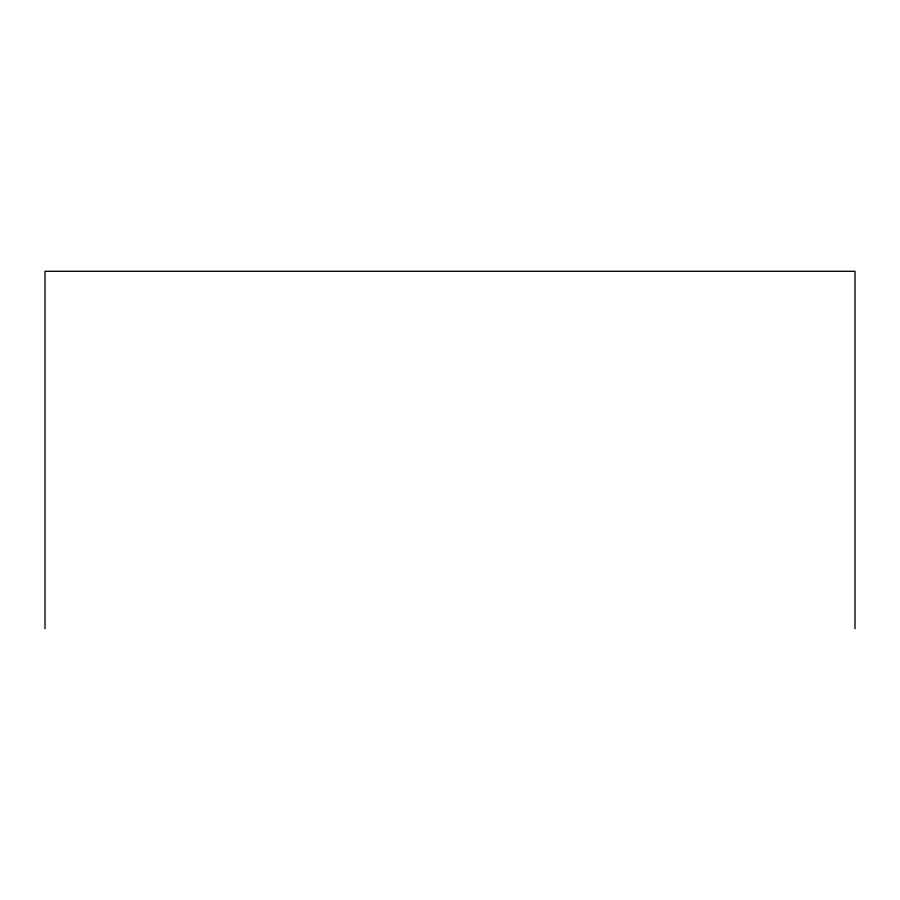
<?xml version="1.0" encoding="UTF-8"?>
<svg xmlns="http://www.w3.org/2000/svg" width="900" height="900" viewBox="0 0 900 900"><rect width="100%" height="100%" fill="white"/><g stroke="black" fill="none" stroke-linecap="round" stroke-linejoin="round"><path stroke-width="1.35" d="M855 628.706L855 271.294L45 271.294L45 628.706"/></g></svg>
